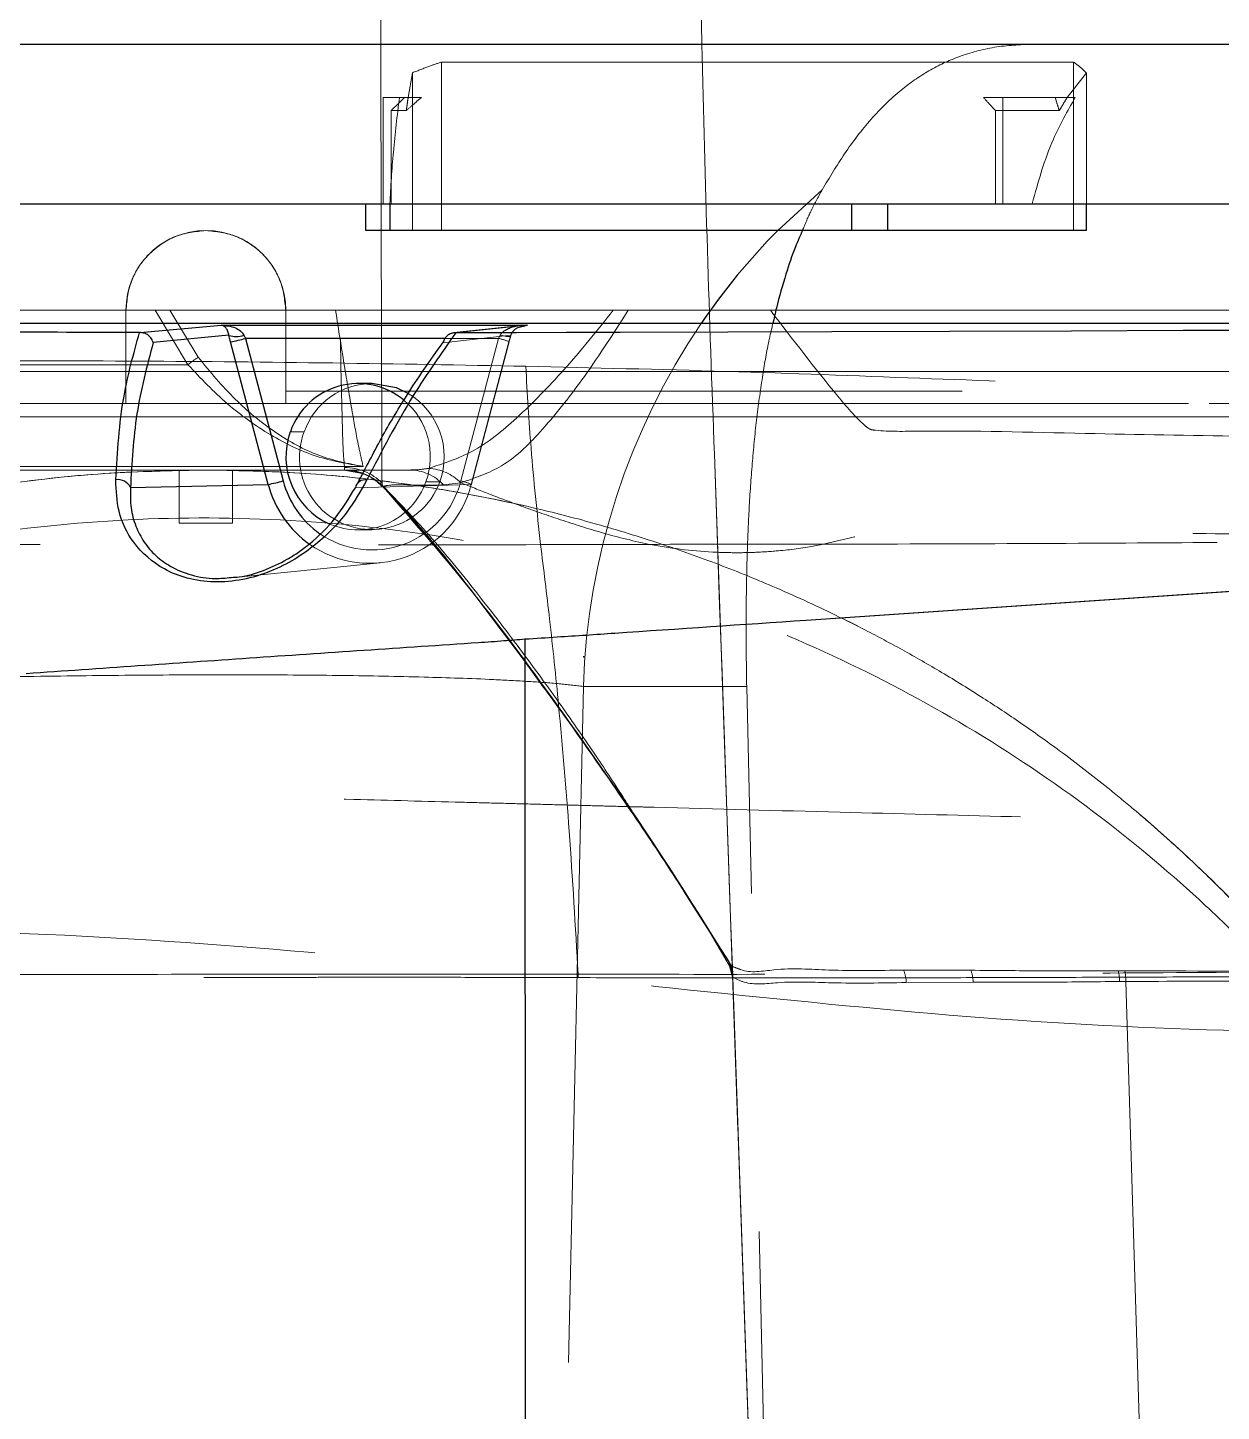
# Model space of a CAD drawing. Header units: millimetres. Extents: x 126 to 938, y 244 to 707.
# Drawn here: x 712.139 to 714.38, y 562.119 to 564.718 of the extents above; entities that cross this region are included whole.
import ezdxf

# ---------------------------------------------------------------- set-up
doc = ezdxf.new("R2010")
doc.units = ezdxf.units.MM
doc.linetypes.add('HIDDEN', pattern=[1.905, 1.27, -0.635])

msp = doc.modelspace()

# ---------------------------------------------------------------- linework, layer by layer
at = {"color": 7, "linetype": 'HIDDEN', "lineweight": 18}
for p, q in [((715.5466, 564.6873), (708.8405, 564.6873)), ((710.9962, 564.6873), (714.0261, 564.6873)), ((713.4048, 564.6873), (714.0261, 564.6873)), ((715.8121, 564.6873), (714.0261, 564.6873)), ((712.9163, 564.3373), (712.9163, 564.6537)), ((714.1029, 564.6537), (714.1029, 564.3373)), ((712.8535, 564.5873), (712.8619, 564.6336)), ((712.8619, 564.6336), (712.8619, 564.3373)), ((714.1267, 564.6336), (714.0909, 564.5873)), ((714.1267, 564.3873), (714.1267, 564.6336)), ((712.8068, 564.5873), (712.8467, 564.5873)), ((712.8068, 564.5873), (712.8371, 564.5873)), ((712.8068, 564.5873), (712.8068, 564.3873)), ((712.8371, 564.5873), (712.8535, 564.5873)), ((712.8784, 564.5873), (712.8467, 564.5873)), ((712.8535, 564.5873), (712.8784, 564.5873)), ((713.9334, 564.5873), (713.9697, 564.5873)), ((713.9334, 564.5873), (714.0683, 564.5873)), ((714.1059, 564.5873), (713.9697, 564.5873)), ((713.9697, 564.5873), (713.9697, 564.3873)), ((714.0683, 564.5873), (714.0909, 564.5873)), ((714.0909, 564.5873), (714.1059, 564.5873)), ((712.8219, 564.5623), (712.85, 564.5623)), ((712.8219, 564.5623), (712.8219, 564.3873)), ((713.956, 564.3873), (713.956, 564.5623)), ((714.076, 564.5623), (713.956, 564.5623)), ((713.5476, 564.3373), (713.6308, 564.4136)), ((712.8191, 564.3873), (710.9224, 564.3873)), ((712.7743, 564.3873), (712.8194, 564.3873)), ((712.7743, 564.3873), (712.8219, 564.3873)), ((712.8068, 564.3873), (712.8219, 564.3873)), ((712.8068, 564.3873), (712.8191, 564.3873)), ((713.6863, 564.3873), (712.8194, 564.3873)), ((713.6863, 564.3873), (713.7534, 564.3873)), ((713.956, 564.3873), (713.7534, 564.3873)), ((713.956, 564.3873), (713.9697, 564.3873)), ((714.025, 564.3873), (713.9697, 564.3873)), ((715.2055, 564.3873), (714.025, 564.3873)), ((712.7743, 564.3373), (712.8619, 564.3373)), ((712.8619, 564.3373), (712.9163, 564.3373)), ((712.9163, 564.3373), (714.1029, 564.3373)), ((714.1029, 564.3373), (714.1267, 564.3373)), ((708.7237, 564.1873), (716.2237, 564.1873)), ((715.7546, 564.1873), (709.1928, 564.1873)), ((716.2237, 564.1873), (710.1755, 564.1873)), ((712.3783, 564.1873), (711.701, 564.1873)), ((712.3237, 564.1873), (712.3237, 564.0355)), ((712.3237, 564.1873), (712.3237, 564.0123)), ((712.4401, 564.0851), (712.3783, 564.1873)), ((712.4058, 564.1873), (712.3783, 564.1873)), ((712.4058, 564.1873), (712.4594, 564.0991)), ((712.4058, 564.1873), (712.7172, 564.1873)), ((712.6237, 564.0355), (712.6237, 564.1873)), ((712.6237, 564.0123), (712.6237, 564.1873)), ((712.7172, 564.1873), (713.2385, 564.1873)), ((713.2664, 564.1873), (713.2385, 564.1873)), ((713.2664, 564.1873), (713.5337, 564.1873)), ((713.5337, 564.1873), (715.4577, 564.1873)), ((714.7535, 564.1623), (709.2998, 564.1623)), ((715.1173, 564.1623), (709.5487, 564.1623)), ((709.5487, 564.1623), (715.3987, 564.1623)), ((709.5623, 564.1623), (715.3851, 564.1623)), ((715.3851, 564.1623), (709.5623, 564.1623)), ((712.9188, 564.1264), (713.0461, 564.1403)), ((713.0232, 564.1346), (712.9227, 564.1346)), ((712.9525, 563.8668), (713.0232, 564.1346)), ((713.0427, 564.1282), (712.972, 563.8604)), ((713.043, 564.1283), (712.9723, 563.8605)), ((713.0429, 564.1284), (713.046, 564.1391)), ((713.0429, 564.1284), (713.043, 564.1283)), ((709.5487, 564.0723), (715.3987, 564.0723)), ((715.3987, 564.0723), (709.5487, 564.0723)), ((709.5623, 564.0723), (715.3851, 564.0723)), ((715.3851, 564.0723), (709.5623, 564.0723)), ((711.7072, 564.0851), (712.4401, 564.0851)), ((708.6423, 564.0123), (715.1641, 564.0123)), ((708.7237, 564.0123), (716.2237, 564.0123)), ((708.7404, 564.0123), (712.3237, 564.0123)), ((708.7408, 564.0355), (712.3237, 564.0355)), ((716.2237, 564.0123), (710.1755, 564.0123)), ((712.3237, 564.0123), (712.3237, 564.0355)), ((712.6237, 564.0123), (712.3237, 564.0123)), ((712.6237, 564.0355), (716.4754, 564.0355)), ((712.6237, 564.0355), (712.6237, 564.0123)), ((712.6237, 564.0123), (716.4687, 564.0123)), ((714.9419, 563.9873), (708.8279, 563.9873)), ((708.832, 563.9873), (714.9252, 563.9873)), ((712.6584, 563.9593), (712.6323, 563.9593)), ((713.4284, 563.9171), (713.5237, 561.1873)), ((712.8563, 563.8873), (709.1579, 563.8873)), ((709.1762, 563.8873), (712.7336, 563.8873)), ((712.7336, 563.8873), (709.1762, 563.8873)), ((709.1762, 563.8873), (712.7336, 563.8873)), ((712.4237, 563.8873), (712.4237, 563.7873)), ((712.4237, 563.8873), (712.5237, 563.8873)), ((712.4237, 563.8873), (712.4237, 563.7873)), ((712.5237, 563.8873), (712.4237, 563.8873)), ((712.5237, 563.8873), (712.5237, 563.7873)), ((712.5237, 563.8873), (712.5237, 563.7873)), ((712.7324, 563.8873), (712.7356, 563.8869)), ((712.7336, 563.8873), (712.7708, 563.8801)), ((712.7708, 563.8801), (712.7336, 563.8873)), ((712.7336, 563.8873), (712.7336, 563.8873)), ((712.7341, 563.8918), (712.7337, 563.8873)), ((712.7356, 563.8869), (712.7523, 563.8853)), ((712.7523, 563.8853), (712.7654, 563.8812)), ((712.7544, 563.8541), (712.759, 563.8629)), ((712.7544, 563.8541), (712.972, 563.8604)), ((712.8048, 563.8599), (712.8045, 563.863)), ((712.8047, 563.8564), (712.8049, 563.8574)), ((712.9129, 563.8652), (712.8868, 563.8652)), ((712.9523, 563.8633), (712.9199, 563.8593)), ((712.4237, 563.7873), (712.5237, 563.7873)), ((712.5237, 563.7873), (712.4237, 563.7873)), ((712.7596, 563.7748), (712.7856, 563.7748)), ((712.5212, 563.6846), (712.8009, 563.7128)), ((713.1832, 563.5373), (713.182, 563.5373)), ((713.1832, 563.5373), (713.182, 563.5373)), ((713.1832, 563.5373), (713.1832, 563.5358)), ((713.1832, 563.5373), (713.1832, 563.5358)), ((713.1825, 563.4809), (713.0772, 558.6873)), ((713.4891, 563.4809), (713.1825, 563.4809)), ((713.5414, 561.1873), (713.4891, 563.4809)), ((713.4196, 563.0195), (713.4637, 562.9442)), ((713.4569, 562.9618), (713.4559, 562.9636)), ((713.4559, 562.9636), (713.4564, 562.9585)), ((713.4565, 562.9569), (713.4597, 562.9557)), ((713.457, 562.9551), (713.4627, 562.9345)), ((713.4621, 562.9525), (713.5237, 561.1873)), ((713.4621, 562.9525), (713.5237, 561.1873)), ((713.5237, 561.1873), (713.4621, 562.9525)), ((713.7833, 562.948), (713.9099, 562.9476)), ((713.4625, 562.9405), (713.5237, 561.1873)), ((713.9142, 562.9251), (713.7886, 562.9246))]:
    msp.add_line(p, q, dxfattribs=at)
at = {"color": 7, "linetype": 'Continuous', "lineweight": 25}
for p, q in [((708.8463, 564.6873), (716.0727, 564.6873)), ((708.8992, 564.3873), (716.0486, 564.3873)), ((712.7743, 564.3373), (712.7743, 564.3873)), ((712.8194, 564.3873), (712.8194, 564.3373)), ((713.6863, 564.3373), (713.6863, 564.3873)), ((713.7534, 564.3873), (713.7534, 564.3373)), ((714.1267, 564.3373), (714.1267, 564.3873)), ((712.8194, 564.3373), (712.7743, 564.3373)), ((713.6863, 564.3373), (712.8194, 564.3373)), ((713.7534, 564.3373), (713.6863, 564.3373)), ((714.1267, 564.3373), (713.7534, 564.3373)), ((718.3884, 564.1623), (710.3039, 564.1623)), ((712.349, 564.1454), (712.3503, 564.1454)), ((712.3503, 564.1454), (712.5023, 564.1596)), ((712.5171, 564.1403), (712.3748, 564.127)), ((712.5023, 564.1596), (713.0775, 564.1596)), ((713.0755, 564.1596), (712.9393, 564.1447)), ((713.0775, 564.1596), (712.942, 564.1449)), ((712.942, 564.1449), (712.9428, 564.1449)), ((712.5907, 563.8604), (712.52, 564.1282)), ((712.5481, 564.1346), (712.6187, 563.8668)), ((712.9227, 564.1346), (712.5481, 564.1346)), ((712.7856, 564.0498), (712.7596, 564.0498)), ((712.3322, 563.8542), (712.5907, 563.8604)), ((716.0168, 563.7698), (713.6004, 563.6047))]:
    msp.add_line(p, q, dxfattribs=at)
at = {"color": 7, "linetype": 'HIDDEN', "lineweight": 18, "flags": 128}
for points in [[(712.9163, 564.6537), (713.3227, 564.6537), (713.7197, 564.6537), (714.1029, 564.6537)], [(712.8219, 564.5623), (712.8358, 564.5763), (712.8467, 564.5873)], [(713.0265, 564.1407), (713.0308, 564.1397), (713.0348, 564.1389), (713.0383, 564.1384), (713.0414, 564.1382), (713.0437, 564.1383), (713.0453, 564.1387), (713.0461, 564.1394), (713.0461, 564.1403)], [(713.4284, 563.9171), (713.4336, 563.7687), (713.4383, 563.6328), (713.4427, 563.5073), (713.4484, 563.3429), (713.4531, 563.2084), (713.4576, 563.0804), (713.4605, 562.998), (713.4621, 562.9525)], [(712.7691, 563.8938), (712.3324, 563.8938), (711.895, 563.8938), (711.4647, 563.8938), (711.049, 563.8938)], [(712.8042, 563.8582), (712.8049, 563.8574), (712.8049, 563.8574), (712.8049, 563.8574), (712.8049, 563.8574), (712.8049, 563.8574)], [(712.9786, 563.6522), (713.0696, 563.532), (713.1079, 563.4791)], [(713.3857, 563.073), (713.4186, 563.0212), (713.4196, 563.0195)], [(713.4626, 562.936), (713.4626, 562.9385), (713.4625, 562.9405)], [(713.4627, 562.9345), (713.4627, 562.9353), (713.4626, 562.936)], [(713.5237, 561.1873), (713.4895, 562.1657), (713.4627, 562.9345)], [(714.2011, 562.9266), (714.2303, 561.9526), (714.2533, 561.1873)]]:
    msp.add_lwpolyline(points, dxfattribs=at)
at = {"color": 7, "linetype": 'Continuous', "lineweight": 25, "flags": 128}
for points in [[(717.4207, 564.159), (717.1198, 564.1581), (716.797, 564.157), (716.4524, 564.1559), (716.0859, 564.1547), (715.6977, 564.1535), (715.2877, 564.1522), (714.936, 564.1511), (714.7858, 564.1506), (714.6311, 564.1501), (714.4719, 564.1496), (714.3082, 564.1491), (714.0987, 564.1484), (713.8695, 564.1477), (713.6487, 564.147), (713.4537, 564.1464), (713.2514, 564.1457), (713.1506, 564.1454), (713.0567, 564.1451), (712.999, 564.145), (712.9428, 564.1449)], [(712.8534, 564.0313), (712.8319, 564.0415), (712.7856, 564.0498)], [(716.0168, 563.7698), (714.6636, 563.6774), (713.6004, 563.6047)], [(713.0728, 563.5693), (713.0733, 562.2354), (713.0737, 561.1873)]]:
    msp.add_lwpolyline(points, dxfattribs=at)
at = {"color": 7, "linetype": 'HIDDEN', "lineweight": 18}
for centre, radius, start, end in [((712.4737, 561.1873), 5.95, 93.19163, 145.36907), ((712.4737, 561.1873), 5.9354, 1.99996, 88.00004), ((712.4737, 561.1872), 5.95, 2.00006, 86.80824), ((712.4737, 561.1872), 5.95, 2.00004, 86.80827), ((712.4737, 561.1873), 5.5, 90, 270), ((712.4737, 561.1873), 5.5, 90, 270), ((712.4737, 561.1873), 5.5, 270, 90), ((712.4737, 561.1873), 5.5, 270, 90), ((712.4737, 564.1873), 0.15, 90.0015, 179.9996), ((712.4737, 564.1873), 0.15, 0.0004, 89.9996), ((714.4682, 563.4406), 1.2863, 145.8727, 178.2057), ((712.9938, 564.0074), 0.1306, 67.91, 77.0041), ((713.0427, 564.1285), 0.000366, 259.6361, 313.6641), ((712.6287, 563.8452), 0.3052, 123.6917, 128.1737), ((712.7861, 563.9144), 0.1353, 90.1796, 160.6468), ((712.7565, 563.9123), 0.1386, 340.1443, 49.9553), ((712.7828, 563.9123), 0.1383, 340.0969, 59.3116), ((712.7852, 563.9111), 0.1357, 159.1761, 340.2567), ((712.7342, 563.7918), 0.1001, 45.3952, 90.0393), ((712.8556, 563.7994), 0.0879, 42.9722, 89.5321), ((712.8867, 563.798), 0.0926, 44.896, 86.7976), ((712.7815, 563.9087), 0.1966, 234.8988, 345.7672), ((712.7857, 563.9092), 0.1721, 235.2811, 345.7659), ((712.7596, 563.9097), 0.1348, 246.7049, 340.7405), ((712.9291, 563.76), 0.1094, 66.7091, 77.6341), ((712.9721, 563.8607), 0.000348, 257.2273, 314.0969), ((713.4128, 562.9343), 0.0498, 2.0006, 29.0884), ((713.4129, 562.9328), 0.0499, 1.9874, 28.9175), ((713.7263, 562.9228), 0.0624, 1.6801, 23.7956), ((713.8444, 562.9236), 0.0698, 1.2428, 20.1157), ((714.089, 562.9243), 0.1002, 1.2675, 12.7929), ((714.0995, 562.9256), 0.1016, 0.596, 11.8863)]:
    msp.add_arc(centre, radius, start, end, dxfattribs=at)
at = {"color": 7, "linetype": 'Continuous', "lineweight": 25}
for centre, radius, start, end in [((714.4241, 563.468), 1.2345, 135.2388, 145.7787), ((712.5305, 564.1801), 0.042, 251.4552, 290.233), ((712.4802, 564.3646), 0.2398, 279.5565, 286.4381), ((712.7595, 563.9149), 0.1347, 50.2388, 160.7513), ((712.7622, 563.9122), 0.1382, 160.0656, 246.0989), ((712.3088, 563.8433), 0.0259, 25.1299, 99.2173), ((712.5513, 564.0954), 0.2383, 279.5241, 286.4473), ((712.7842, 563.911), 0.2, 194.6497, 234.6243), ((712.7881, 563.9111), 0.175, 194.6419, 235.0099), ((712.7728, 563.85), 0.0189, 80.1361, 167.4041)]:
    msp.add_arc(centre, radius, start, end, dxfattribs=at)
at = {"color": 7, "linetype": 'HIDDEN', "lineweight": 18}
for points, knots in [([(706.5085, 561.4814), (706.5222, 561.6625), (706.5498, 562.0248), (706.6537, 562.5608), (706.8027, 563.0857), (707.0002, 563.595), (707.2417, 564.0816), (707.5251, 564.5419), (707.8471, 564.9727), (708.2069, 565.3734), (708.6047, 565.743), (709.0381, 566.0776), (709.5069, 566.375), (710.0122, 566.6328), (710.5536, 566.8455), (711.1214, 567.0039), (711.7015, 567.1084), (712.0913, 567.131), (712.2862, 567.1424)], [0, 0, 0, 0, 0.061266, 0.122548, 0.183855, 0.245202, 0.306595, 0.366948, 0.427369, 0.487864, 0.548446, 0.610364, 0.67239, 0.735529, 0.801529, 0.86833, 0.934165, 1, 1, 1, 1]), ([(712.6612, 567.1424), (712.8404, 567.1324), (713.1987, 567.1123), (713.7325, 567.0228), (714.2581, 566.8877), (714.7649, 566.7048), (715.2391, 566.4835), (715.6788, 566.2295), (716.0881, 565.9453), (716.4717, 565.6287), (716.8495, 565.2597), (717.2124, 564.8343), (717.5493, 564.3501), (717.8365, 563.8355), (718.0704, 563.2956), (718.2541, 562.7362), (718.3289, 562.3517), (718.3663, 562.1595)], [0, 0, 0, 0, 0.065567, 0.131073, 0.19746, 0.26369, 0.327713, 0.388479, 0.449099, 0.509626, 0.570066, 0.641911, 0.713662, 0.78533, 0.856935, 0.928487, 1, 1, 1, 1]), ([(717.7591, 561.8391), (717.7498, 561.9057), (717.7308, 562.0417), (717.692, 562.2484), (717.6439, 562.4619), (717.5897, 562.6633), (717.5297, 562.8574), (717.4631, 563.0492), (717.38, 563.2606), (717.2687, 563.5106), (717.1258, 563.7891), (716.9464, 564.0891), (716.7456, 564.379), (716.5318, 564.6465), (716.3342, 564.8636), (716.1537, 565.0423), (716.0274, 565.157), (715.9354, 565.2359), (715.8851, 565.278), (715.8332, 565.3203), (715.7797, 565.3627), (715.7245, 565.4052), (715.6553, 565.4572), (715.5546, 565.5299), (715.4465, 565.6034), (715.3418, 565.6707), (715.2563, 565.7235), (715.1611, 565.7797), (715.0559, 565.8388), (714.8899, 565.9269), (714.6707, 566.0319), (714.4068, 566.1408), (714.1418, 566.235), (713.8724, 566.3153), (713.5952, 566.3832), (713.4129, 566.4159), (713.3242, 566.4318)], [0, 0, 0, 0, 0.029426, 0.060112, 0.092057, 0.125263, 0.151382, 0.18101, 0.214148, 0.250797, 0.300791, 0.35111, 0.403767, 0.455071, 0.50096, 0.532204, 0.566267, 0.575655, 0.585236, 0.59501, 0.604977, 0.615136, 0.625489, 0.642908, 0.669503, 0.68271, 0.697383, 0.713523, 0.731127, 0.750197, 0.795839, 0.837478, 0.875118, 0.918933, 0.960558, 1, 1, 1, 1]), ([(713.3706, 566.4226), (713.4996, 566.3988), (713.7853, 566.3462), (714.2144, 566.2169), (714.6537, 566.0467), (715.0702, 565.8411), (715.4615, 565.6044), (715.8254, 565.3388), (716.1602, 565.0476), (716.4972, 564.6993), (716.8233, 564.2885), (717.1228, 563.8129), (717.3664, 563.319), (717.553, 562.814), (717.6823, 562.3429), (717.7281, 562.0381), (717.7478, 561.9067)], [0, 0, 0, 0, 0.058393, 0.129283, 0.19916, 0.267999, 0.335799, 0.402573, 0.468349, 0.533163, 0.618111, 0.701402, 0.783004, 0.862851, 0.940852, 1, 1, 1, 1]), ([(712.7175, 566.0373), (712.7175, 565.9538), (712.7174, 565.78), (712.7191, 565.5137), (712.7203, 565.2396), (712.7212, 564.9682), (712.7219, 564.7212), (712.7228, 564.5032), (712.724, 564.3185), (712.7257, 564.1689), (712.7276, 564.0557), (712.7298, 563.9792), (712.731, 563.927), (712.7333, 563.9007), (712.7341, 563.8918)], [0, 0, 0, 0, 0.11667, 0.242961, 0.372472, 0.499913, 0.622334, 0.717817, 0.804795, 0.880567, 0.927051, 0.963062, 0.987641, 1, 1, 1, 1]), ([(712.8045, 563.863), (712.8043, 563.8716), (712.8039, 563.8979), (712.8042, 563.9506), (712.8038, 564.0291), (712.8034, 564.1457), (712.803, 564.3002), (712.8025, 564.4906), (712.8022, 564.7147), (712.8019, 564.9675), (712.8016, 565.2434), (712.8014, 565.5193), (712.8011, 565.7841), (712.8014, 565.9555), (712.8016, 566.0373)], [0, 0, 0, 0, 0.011844, 0.036325, 0.072736, 0.120075, 0.19729, 0.285829, 0.382773, 0.506523, 0.634656, 0.763466, 0.887252, 1, 1, 1, 1]), ([(713.4048, 564.6873), (713.4036, 564.752), (713.4013, 564.8754), (713.4005, 565.0518), (713.4027, 565.2355), (713.4103, 565.4208), (713.4283, 565.5874), (713.4545, 565.7114), (713.4841, 565.8015), (713.5206, 565.8721), (713.5617, 565.9258), (713.6069, 565.9681), (713.6637, 566.0058), (713.7073, 566.0264), (713.7304, 566.0373)], [0, 0, 0, 0, 0.131909, 0.251604, 0.359638, 0.506488, 0.629522, 0.700614, 0.764486, 0.822259, 0.861666, 0.901783, 0.947978, 1, 1, 1, 1]), ([(713.4048, 564.6873), (713.4081, 564.5585), (713.4146, 564.3017), (713.4238, 564.045), (713.4284, 563.9171)], [0, 0, 0, 0, 0.5015114, 1, 1, 1, 1]), ([(714.0261, 564.6873), (714.002, 564.6862), (713.9549, 564.684), (713.889, 564.6661), (713.8299, 564.6384), (713.7739, 564.5992), (713.7206, 564.5466), (713.6719, 564.4828), (713.6444, 564.4365), (713.6308, 564.4136)], [0, 0, 0, 0, 0.142012, 0.278497, 0.400885, 0.526726, 0.681291, 0.842301, 1, 1, 1, 1]), ([(712.8619, 564.6336), (712.872, 564.6377), (712.89, 564.6449), (712.9083, 564.651), (712.9163, 564.6537)], [0, 0, 0, 0, 0.561343, 1, 1, 1, 1]), ([(714.1029, 564.6537), (714.1074, 564.6502), (714.1156, 564.6439), (714.1232, 564.6368), (714.1267, 564.6336)], [0, 0, 0, 0, 0.549409, 1, 1, 1, 1]), ([(712.8371, 564.5873), (712.833, 564.5531), (712.8249, 564.4866), (712.821, 564.4197), (712.8191, 564.3873)], [0, 0, 0, 0, 0.5140256, 1, 1, 1, 1]), ([(712.85, 564.5623), (712.8554, 564.567), (712.8648, 564.5754), (712.8743, 564.5837), (712.8784, 564.5873)], [0, 0, 0, 0, 0.568152, 1, 1, 1, 1]), ([(712.85, 564.5623), (712.8507, 564.567), (712.8518, 564.5754), (712.853, 564.5837), (712.8535, 564.5873)], [0, 0, 0, 0, 0.571897, 1, 1, 1, 1]), ([(713.9334, 564.5873), (713.9376, 564.5826), (713.9452, 564.5743), (713.9527, 564.5659), (713.956, 564.5623)], [0, 0, 0, 0, 0.560225, 1, 1, 1, 1]), ([(714.025, 564.3873), (714.0364, 564.4286), (714.0556, 564.4986), (714.0913, 564.5616), (714.1059, 564.5873)], [0, 0, 0, 0, 0.592008, 1, 1, 1, 1]), ([(714.0683, 564.5873), (714.0696, 564.5827), (714.0719, 564.5742), (714.0748, 564.566), (714.076, 564.5623)], [0, 0, 0, 0, 0.5474758, 1, 1, 1, 1]), ([(714.0909, 564.5873), (714.0881, 564.5827), (714.0829, 564.5745), (714.0782, 564.566), (714.076, 564.5623)], [0, 0, 0, 0, 0.552559, 1, 1, 1, 1]), ([(713.6308, 564.4136), (713.6231, 564.3998), (713.6093, 564.375), (713.5986, 564.3488), (713.5938, 564.3373)], [0, 0, 0, 0, 0.558733, 1, 1, 1, 1]), ([(712.4737, 564.3373), (712.4541, 564.335), (712.4148, 564.3305), (712.3731, 564.3014), (712.3502, 564.2736), (712.3409, 564.2575), (712.3368, 564.2486), (712.3278, 564.2278), (712.3257, 564.207), (712.3237, 564.1873)], [0, 0, 0, 0, 0.249567, 0.499226, 0.624481, 0.710404, 0.736062, 0.750164, 1, 1, 1, 1]), ([(712.6237, 564.1873), (712.6217, 564.2069), (712.6195, 564.2278), (712.6042, 564.2637), (712.5816, 564.2965), (712.5326, 564.3305), (712.4933, 564.335), (712.4737, 564.3373)], [0, 0, 0, 0, 0.2501079, 0.2644142, 0.500227, 0.7500418, 1, 1, 1, 1]), ([(712.7172, 564.1873), (712.7229, 564.1509), (712.7331, 564.0853), (712.748, 563.999), (712.7589, 563.9374), (712.7664, 563.9053), (712.7691, 563.8938)], [0, 0, 0, 0, 0.370042, 0.668552, 0.881517, 1, 1, 1, 1]), ([(712.8919, 563.8904), (712.9196, 563.8995), (712.9809, 563.9195), (713.0637, 563.9886), (713.1512, 564.0784), (713.2081, 564.1493), (713.2385, 564.1873)], [0, 0, 0, 0, 0.187363, 0.413148, 0.685594, 1, 1, 1, 1]), ([(713.2664, 564.1873), (713.2397, 564.1453), (713.1903, 564.0676), (713.1128, 563.969), (713.0382, 563.8925), (712.9788, 563.8723), (712.9523, 563.8633)], [0, 0, 0, 0, 0.322605, 0.597502, 0.819771, 1, 1, 1, 1]), ([(713.5337, 564.1873), (713.5754, 564.1329), (713.6324, 564.0586), (713.6944, 563.9847), (713.7198, 563.9632), (713.7547, 563.9592), (713.8882, 563.9624), (714.119, 563.9552), (714.4127, 563.9513), (714.6855, 563.9442), (714.9343, 563.94), (715.1575, 563.9356), (715.3525, 563.9296), (715.473, 563.9268), (715.5279, 563.9256)], [0, 0, 0, 0, 0.097667, 0.133411, 0.138947, 0.143899, 0.182419, 0.331463, 0.472162, 0.602731, 0.721169, 0.827809, 0.921578, 1, 1, 1, 1]), ([(713.0232, 564.1346), (713.0238, 564.1358), (713.0249, 564.1378), (713.026, 564.1398), (713.0265, 564.1407)], [0, 0, 0, 0, 0.5625891, 1, 1, 1, 1]), ([(713.0265, 564.1407), (713.0273, 564.142), (713.0292, 564.1448), (713.0353, 564.1498), (713.051, 564.1576), (713.0665, 564.1588), (713.0775, 564.1596)], [0, 0, 0, 0, 0.082518, 0.178635, 0.419496, 1, 1, 1, 1]), ([(713.0461, 564.1403), (713.0454, 564.138), (713.0443, 564.134), (713.0432, 564.13), (713.0427, 564.1282)], [0, 0, 0, 0, 0.55781, 1, 1, 1, 1]), ([(713.0775, 564.1596), (713.0736, 564.1584), (713.0671, 564.1563), (713.0569, 564.1546), (713.0513, 564.1491), (713.0477, 564.1442), (713.0466, 564.1415), (713.0461, 564.1403)], [0, 0, 0, 0, 0.316678, 0.530814, 0.781482, 0.894187, 1, 1, 1, 1]), ([(713.5382, 564.1623), (713.5355, 564.1509), (713.5278, 564.1177), (713.5175, 564.0573), (713.507, 563.981), (713.499, 563.8986), (713.4935, 563.8173), (713.4901, 563.7376), (713.4882, 563.656), (713.4877, 563.5705), (713.4886, 563.5107), (713.4891, 563.4809)], [0, 0, 0, 0, 0.051223, 0.149243, 0.268376, 0.388494, 0.511812, 0.62536, 0.737908, 0.86929, 1, 1, 1, 1]), ([(713.0743, 564.0821), (712.9535, 564.0844), (712.7118, 564.0889), (712.3489, 564.0922), (711.9873, 564.093), (711.6315, 564.0889), (711.2858, 564.0852), (710.9538, 564.0781), (710.6393, 564.0682), (710.3463, 564.059), (710.0784, 564.0489), (709.8387, 564.0371), (709.6304, 564.0275), (709.4562, 564.0204), (709.3183, 564.0115), (709.2184, 564.0077), (709.1583, 564.005), (709.1314, 564.0048), (709.1246, 564.0047)], [0, 0, 0, 0, 0.091731, 0.183502, 0.275582, 0.366227, 0.453646, 0.538064, 0.618366, 0.69253, 0.760594, 0.821926, 0.87472, 0.918925, 0.954327, 0.979556, 0.994822, 1, 1, 1, 1]), ([(712.4594, 564.0991), (712.4818, 564.0719), (712.525, 564.0194), (712.6016, 563.9571), (712.6826, 563.9111), (712.7408, 563.8995), (712.7691, 563.8938)], [0, 0, 0, 0, 0.276351, 0.534712, 0.774559, 1, 1, 1, 1]), ([(712.7691, 563.8938), (712.7393, 563.899), (712.6784, 563.9096), (712.5925, 563.9522), (712.5109, 564.0101), (712.464, 564.0597), (712.4401, 564.0851)], [0, 0, 0, 0, 0.231935, 0.474933, 0.731389, 1, 1, 1, 1]), ([(713.1021, 563.7471), (713.0956, 563.8074), (713.0836, 563.9188), (713.0772, 564.0307), (713.0743, 564.0821)], [0, 0, 0, 0, 0.540806, 1, 1, 1, 1]), ([(715.855, 563.9188), (715.8468, 563.9207), (715.8155, 563.9282), (715.7452, 563.936), (715.6312, 563.9485), (715.4745, 563.9602), (715.278, 563.9786), (715.0438, 563.9969), (714.7761, 564.0146), (714.4783, 564.0317), (714.1546, 564.0471), (713.8092, 564.0598), (713.4468, 564.0736), (713.2001, 564.0792), (713.0743, 564.0821)], [0, 0, 0, 0, 0.009062, 0.034566, 0.075944, 0.132688, 0.203668, 0.288443, 0.385527, 0.49251, 0.609516, 0.734372, 0.864551, 1, 1, 1, 1]), ([(712.4737, 563.8873), (712.4166, 563.8862), (712.3029, 563.8841), (712.1345, 563.8675), (711.9695, 563.8415), (711.8029, 563.8045), (711.6443, 563.7585), (711.4878, 563.7025), (711.3391, 563.6392), (711.1958, 563.5674), (711.065, 563.4921), (710.9473, 563.4158), (710.8385, 563.3371), (710.7384, 563.257), (710.6167, 563.1501), (710.4786, 563.0111), (710.3295, 562.8348), (710.2441, 562.7087), (710.2018, 562.6461)], [0, 0, 0, 0, 0.063463, 0.12628, 0.187958, 0.249013, 0.315761, 0.371316, 0.433719, 0.495219, 0.549378, 0.601315, 0.651032, 0.698529, 0.743806, 0.830896, 0.91608, 1, 1, 1, 1]), ([(710.3839, 562.8969), (710.4156, 562.9344), (710.4811, 563.0119), (710.5857, 563.1192), (710.6977, 563.2228), (710.7953, 563.3033), (710.88, 563.3673), (710.9484, 563.4157), (711.0202, 563.4632), (711.0939, 563.5086), (711.1663, 563.5501), (711.2413, 563.5901), (711.3223, 563.6301), (711.4106, 563.6698), (711.5012, 563.7066), (711.5959, 563.7413), (711.692, 563.7723), (711.7871, 563.799), (711.9118, 563.8295), (712.0714, 563.8594), (712.2714, 563.8829), (712.406, 563.8858), (712.4737, 563.8873)], [0, 0, 0, 0, 0.061702, 0.127332, 0.187966, 0.253104, 0.286149, 0.32121, 0.358288, 0.394198, 0.42992, 0.463032, 0.500774, 0.543369, 0.584603, 0.623452, 0.670009, 0.711345, 0.747463, 0.831148, 0.914961, 1, 1, 1, 1]), ([(714.6352, 562.8053), (714.5996, 562.8511), (714.529, 562.9418), (714.4413, 563.0373), (714.3804, 563.0991), (714.3487, 563.1302), (714.3172, 563.1601), (714.2853, 563.1894), (714.2516, 563.2194), (714.212, 563.2535), (714.1538, 563.3014), (714.0835, 563.3557), (714.0052, 563.4115), (713.9313, 563.4606), (713.8571, 563.5065), (713.7834, 563.5488), (713.6885, 563.5996), (713.5724, 563.6552), (713.4265, 563.7152), (713.2793, 563.7659), (713.1247, 563.8092), (712.968, 563.8433), (712.805, 563.8685), (712.6397, 563.8843), (712.5288, 563.8863), (712.4737, 563.8873)], [0, 0, 0, 0, 0.069485, 0.137588, 0.155052, 0.173307, 0.190718, 0.207125, 0.225123, 0.244712, 0.269745, 0.315282, 0.350973, 0.384877, 0.421462, 0.455389, 0.486656, 0.550318, 0.609425, 0.675393, 0.736595, 0.80148, 0.867235, 0.934042, 1, 1, 1, 1]), ([(712.4737, 563.8873), (712.5262, 563.8864), (712.6313, 563.8846), (712.7867, 563.8704), (712.9418, 563.8479), (713.0814, 563.8192), (713.2103, 563.7858), (713.3243, 563.7507), (713.4368, 563.7106), (713.5493, 563.6648), (713.6691, 563.6095), (713.7959, 563.5429), (713.9244, 563.466), (714.0489, 563.3819), (714.1845, 563.2787), (714.3265, 563.1546), (714.4716, 563.0083), (714.5575, 562.9032), (714.6003, 562.8509)], [0, 0, 0, 0, 0.064289, 0.128815, 0.190991, 0.256224, 0.30338, 0.35412, 0.402312, 0.449686, 0.502945, 0.563915, 0.625101, 0.686319, 0.747872, 0.833832, 0.917178, 1, 1, 1, 1]), ([(712.7337, 563.8873), (712.7333, 563.8873), (712.7329, 563.8873), (712.7278, 563.8873), (712.7686, 563.8873), (712.7888, 563.8873), (712.8303, 563.8873), (712.8563, 563.8873)], [0, 0, 0, 0, 0.009646, 0.00986, 0.121398, 0.450817, 1, 1, 1, 1]), ([(712.7336, 563.8873), (712.7407, 563.8869), (712.7534, 563.8863), (712.7655, 563.882), (712.7708, 563.8801)], [0, 0, 0, 0, 0.555111, 1, 1, 1, 1]), ([(712.7654, 563.8812), (712.7676, 563.8806), (712.7762, 563.8781), (712.7899, 563.8699), (712.7998, 563.8608), (712.8047, 563.8563)], [0, 0, 0, 0, 0.141001, 0.574919, 1, 1, 1, 1]), ([(712.8563, 563.8873), (712.8623, 563.8874), (712.8743, 563.8876), (712.886, 563.8895), (712.8919, 563.8904)], [0, 0, 0, 0, 0.504126, 1, 1, 1, 1]), ([(712.8049, 563.8574), (712.7999, 563.862), (712.7897, 563.8714), (712.7772, 563.8772), (712.7708, 563.8801)], [0, 0, 0, 0, 0.495034, 1, 1, 1, 1]), ([(712.7708, 563.8801), (712.777, 563.8773), (712.7892, 563.8716), (712.7992, 563.8626), (712.8041, 563.8582)], [0, 0, 0, 0, 0.504616, 1, 1, 1, 1]), ([(712.8006, 563.8635), (712.8296, 563.8333), (712.8914, 563.7693), (712.9774, 563.6636), (713.0619, 563.5542), (713.1381, 563.4494), (713.2034, 563.355), (713.2504, 563.2835), (713.2757, 563.2438), (713.2837, 563.2313)], [0, 0, 0, 0, 0.1574678, 0.3349481, 0.5126202, 0.6777092, 0.8228025, 0.9444206, 1, 1, 1, 1]), ([(712.8042, 563.8582), (712.8045, 563.8583), (712.8052, 563.8587), (712.8049, 563.8594), (712.8048, 563.8599)], [0, 0, 0, 0, 0.406378, 1, 1, 1, 1]), ([(712.8042, 563.8582), (712.8656, 563.7878), (712.9885, 563.6471), (713.1524, 563.4197), (713.3143, 563.1908), (713.4128, 563.0319), (713.4621, 562.9525)], [0, 0, 0, 0, 0.249778, 0.499765, 0.749921, 1, 1, 1, 1]), ([(712.8101, 563.8574), (712.8073, 563.856), (712.8045, 563.8545), (712.8047, 563.8564), (712.8047, 563.8564)], [0, 0, 0, 0, 0.995674, 1, 1, 1, 1]), ([(712.8049, 563.8574), (712.8668, 563.7889), (712.929, 563.7199), (713.0388, 563.5717), (713.1169, 563.4722), (713.2202, 563.3199), (713.2762, 563.2449), (713.3206, 563.1752), (713.3704, 563.0975), (713.4194, 563.0207), (713.4559, 562.9636)], [0, 0, 0, 0, 0.249778, 0.251279, 0.499763, 0.592448, 0.749917, 0.753003, 0.816499, 1, 1, 1, 1]), ([(712.8079, 563.8553), (712.8311, 563.8301), (712.8876, 563.7685), (712.9429, 563.6993), (712.9756, 563.6561), (712.9786, 563.6522)], [0, 0, 0, 0, 0.387351, 0.944501, 1, 1, 1, 1]), ([(712.9199, 563.8593), (712.8982, 563.8587), (712.8636, 563.8578), (712.8266, 563.8607), (712.8121, 563.8578), (712.8101, 563.8574)], [0, 0, 0, 0, 0.594176, 0.946755, 1, 1, 1, 1]), ([(715.5964, 563.7521), (715.5363, 563.7528), (715.4039, 563.7543), (715.1889, 563.7583), (714.9416, 563.7607), (714.6817, 563.7635), (714.4138, 563.7672), (714.1549, 563.7701), (713.9623, 563.7716), (713.8396, 563.7733), (713.7946, 563.7728), (713.7608, 563.7713), (713.7038, 563.7678), (713.6328, 563.7447), (713.5513, 563.7353), (713.5004, 563.7321), (713.4607, 563.7318), (713.3959, 563.7339), (713.3127, 563.7444), (713.2164, 563.7689), (713.1373, 563.7943), (713.0683, 563.8184), (713.0075, 563.8415), (712.9698, 563.8564), (712.9523, 563.8633)], [0, 0, 0, 0, 0.067623, 0.148973, 0.241791, 0.345795, 0.44131, 0.543079, 0.637052, 0.657889, 0.681102, 0.687659, 0.695976, 0.745294, 0.770563, 0.788141, 0.802582, 0.815293, 0.861039, 0.896424, 0.926951, 0.954419, 0.978735, 1, 1, 1, 1]), ([(714.5767, 562.8292), (714.5361, 562.8763), (714.464, 562.9598), (714.3244, 563.0963), (714.1494, 563.2443), (713.9212, 563.3997), (713.6687, 563.5354), (713.4013, 563.6449), (713.119, 563.7274), (712.8227, 563.7807), (712.519, 563.8023), (712.2142, 563.7911), (711.9169, 563.748), (711.63, 563.6744), (711.3552, 563.5715), (711.0934, 563.4398), (710.847, 563.2793), (710.6156, 563.0922), (710.4805, 562.9456), (710.4122, 562.8715)], [0, 0, 0, 0, 0.039508, 0.070047, 0.124065, 0.184952, 0.245192, 0.305949, 0.368269, 0.431787, 0.496948, 0.561461, 0.625309, 0.687512, 0.749344, 0.811483, 0.873407, 0.936013, 1, 1, 1, 1]), ([(709.01, 563.7696), (709.0099, 563.7694), (709.0075, 563.7661), (709.0009, 563.7632), (709.0045, 563.755), (709.0179, 563.7606), (709.0349, 563.7571), (709.0632, 563.7584), (709.1262, 563.7567), (709.2408, 563.7572), (709.4182, 563.757), (709.6447, 563.7549), (709.9159, 563.7552), (710.2283, 563.7535), (710.5776, 563.751), (710.9576, 563.7504), (711.3633, 563.7483), (711.7872, 563.7474), (712.2227, 563.7472), (712.6624, 563.7465), (712.9557, 563.7469), (713.1021, 563.7471)], [0, 0, 0, 0, 0.000179, 0.002997, 0.00347, 0.006008, 0.010633, 0.017296, 0.026013, 0.056992, 0.10053, 0.155557, 0.222151, 0.298372, 0.38341, 0.476881, 0.575543, 0.679322, 0.786074, 0.893185, 1, 1, 1, 1]), ([(713.1021, 563.7471), (713.232, 563.7475), (713.4866, 563.7481), (713.8602, 563.7482), (714.2142, 563.7503), (714.5441, 563.7521), (714.8452, 563.7531), (715.1145, 563.7542), (715.3491, 563.7547), (715.5461, 563.7531), (715.7032, 563.7532), (715.8186, 563.7515), (715.8903, 563.7495), (715.9236, 563.7487), (715.9328, 563.7485)], [0, 0, 0, 0, 0.1376823, 0.2698003, 0.3959859, 0.5128603, 0.6193942, 0.7150701, 0.7983317, 0.8679969, 0.9238927, 0.9647974, 0.9902409, 1, 1, 1, 1]), ([(713.1725, 562.9402), (713.1674, 563.0297), (713.1578, 563.1982), (713.1388, 563.4205), (713.1204, 563.6), (713.1079, 563.7005), (713.1021, 563.7471)], [0, 0, 0, 0, 0.332022, 0.624902, 0.825925, 1, 1, 1, 1]), ([(713.1832, 563.5358), (713.183, 563.536), (713.1826, 563.5365), (713.1822, 563.537), (713.182, 563.5373)], [0, 0, 0, 0, 0.561313, 1, 1, 1, 1]), ([(713.1825, 563.4809), (713.1674, 563.4826), (713.1335, 563.4865), (713.0773, 563.4904), (712.9927, 563.495), (712.8764, 563.4988), (712.7265, 563.5017), (712.5594, 563.5028), (712.3784, 563.5024), (712.1864, 563.5005), (712.0552, 563.4979), (711.9886, 563.4966)], [0, 0, 0, 0, 0.038236, 0.085766, 0.141277, 0.250932, 0.37806, 0.517803, 0.670524, 0.832588, 1, 1, 1, 1]), ([(713.1079, 563.4791), (713.1288, 563.4503), (713.1827, 563.3762), (713.2635, 563.259), (713.3354, 563.1526), (713.3741, 563.0913), (713.3857, 563.073)], [0, 0, 0, 0, 0.217031, 0.558106, 0.868109, 1, 1, 1, 1]), ([(708.9248, 563.3687), (708.9422, 563.3682), (708.9869, 563.3671), (709.069, 563.3649), (709.1608, 563.3625), (709.2562, 563.36), (709.3486, 563.3576), (709.4518, 563.3549), (709.5656, 563.3519), (709.7089, 563.3482), (709.8877, 563.3435), (710.1082, 563.3377), (710.2987, 563.3326), (710.451, 563.3287), (710.5566, 563.3259), (710.6665, 563.323), (710.7806, 563.3201), (710.8989, 563.317), (711.0212, 563.3138), (711.1476, 563.3105), (711.3018, 563.3065), (711.4976, 563.3013), (711.6743, 563.2967), (711.8081, 563.2932), (711.8848, 563.2912), (711.9647, 563.2891), (712.0477, 563.2869), (712.134, 563.2847), (712.2875, 563.2806), (712.4937, 563.2753), (712.7378, 563.2689), (712.9115, 563.2644), (713.026, 563.2614), (713.0926, 563.2596), (713.1516, 563.2581), (713.2031, 563.2567), (713.2472, 563.2555), (713.2839, 563.2546), (713.4221, 563.2509), (713.6554, 563.2448), (713.9768, 563.2364), (714.2703, 563.2288), (714.5354, 563.2218), (714.7723, 563.2156), (714.9208, 563.2117), (714.9905, 563.2099)], [0, 0, 0, 0, 0.008623, 0.022128, 0.040582, 0.05404, 0.069284, 0.0863, 0.105071, 0.12557, 0.157175, 0.193479, 0.234656, 0.251375, 0.268794, 0.286911, 0.305722, 0.325221, 0.3454, 0.366245, 0.387742, 0.421644, 0.463064, 0.475177, 0.487817, 0.500985, 0.514678, 0.528894, 0.543629, 0.590619, 0.630898, 0.664325, 0.676551, 0.687525, 0.697252, 0.705743, 0.713005, 0.719047, 0.723877, 0.781374, 0.834434, 0.882846, 0.926536, 0.965543, 1, 1, 1, 1]), ([(714.5767, 562.8292), (714.4056, 562.8341), (714.0612, 562.8438), (713.5444, 562.8931), (713.0246, 562.9485), (712.5028, 562.9982), (711.9795, 563.0279), (711.4548, 563.0152), (710.9327, 562.953), (710.5859, 562.8987), (710.4122, 562.8715)], [0, 0, 0, 0, 0.122812, 0.24706, 0.372337, 0.497848, 0.623089, 0.748154, 0.873856, 1, 1, 1, 1]), ([(713.1725, 562.9402), (713.0322, 562.9404), (712.7514, 562.9409), (712.3302, 562.9396), (711.9104, 562.9403), (711.4976, 562.9399), (711.097, 562.9416), (710.7132, 562.9413), (710.3509, 562.9406), (710.0147, 562.9385), (709.7091, 562.9374), (709.4373, 562.9406), (709.2036, 562.9412), (709.0086, 562.944), (708.8608, 562.9393), (708.7457, 562.9497), (708.6973, 562.9313), (708.6627, 562.9464), (708.6621, 562.9425), (708.662, 562.9419)], [0, 0, 0, 0, 0.093298, 0.186661, 0.280107, 0.372403, 0.461206, 0.546484, 0.627548, 0.702121, 0.770041, 0.8308, 0.88274, 0.925783, 0.959575, 0.983184, 0.997551, 0.999659, 1, 1, 1, 1]), ([(715.4279, 562.9427), (715.3272, 562.944), (715.1145, 562.9469), (714.7786, 562.9464), (714.4109, 562.9438), (714.0165, 562.9415), (713.6005, 562.9398), (713.3172, 562.94), (713.1725, 562.9402)], [0, 0, 0, 0, 0.134006, 0.282926, 0.446748, 0.623097, 0.807537, 1, 1, 1, 1]), ([(713.4564, 562.9585), (713.4564, 562.9582), (713.4565, 562.9577), (713.4565, 562.9571), (713.4565, 562.9569)], [0, 0, 0, 0, 0.603386, 1, 1, 1, 1]), ([(713.4621, 562.9525), (713.4611, 562.9543), (713.4594, 562.9574), (713.4577, 562.9604), (713.4569, 562.9618)], [0, 0, 0, 0, 0.559775, 1, 1, 1, 1]), ([(713.4625, 562.9405), (713.4622, 562.9442), (713.4615, 562.9516), (713.4585, 562.9584), (713.4569, 562.9618)], [0, 0, 0, 0, 0.500094, 1, 1, 1, 1]), ([(713.4597, 562.9557), (713.4651, 562.9536), (713.4711, 562.9514), (713.4965, 562.9416), (713.5546, 562.9536), (713.6551, 562.9458), (713.7364, 562.9472), (713.7833, 562.948)], [0, 0, 0, 0, 0.053869, 0.058413, 0.251671, 0.568201, 1, 1, 1, 1]), ([(713.9099, 562.9476), (713.9541, 562.9472), (714.0464, 562.9465), (714.1386, 562.9465), (714.1867, 562.9465)], [0, 0, 0, 0, 0.478869, 1, 1, 1, 1]), ([(714.1867, 562.9465), (714.189, 562.9465), (714.1931, 562.9465), (714.1972, 562.9465), (714.199, 562.9465)], [0, 0, 0, 0, 0.5593141, 1, 1, 1, 1]), ([(714.199, 562.9465), (714.3208, 562.9463), (714.5555, 562.9458), (714.8936, 562.9449), (715.1098, 562.9443), (715.2133, 562.9439)], [0, 0, 0, 0, 0.360534, 0.693941, 1, 1, 1, 1]), ([(708.6597, 562.9332), (708.6603, 562.9332), (708.6628, 562.9332), (708.6684, 562.9323), (708.6776, 562.9323), (708.69, 562.9319), (708.7062, 562.9319), (708.7269, 562.9319), (708.7594, 562.932), (708.8057, 562.9322), (708.8638, 562.9326), (708.9369, 562.9327), (709.0328, 562.9326), (709.1506, 562.9323), (709.247, 562.932), (709.3103, 562.9317), (709.3412, 562.9315), (709.3712, 562.9314), (709.4001, 562.9312), (709.4279, 562.9311), (709.4832, 562.9307), (709.56, 562.9302), (709.6516, 562.9297), (709.7365, 562.9294), (709.8245, 562.9296), (709.9266, 562.93), (710.0585, 562.9309), (710.2109, 562.932), (710.3945, 562.9329), (710.5677, 562.9336), (710.7024, 562.9341), (710.7841, 562.9343), (710.8321, 562.9344), (710.8799, 562.9345), (710.9277, 562.9346), (710.9753, 562.9346), (711.0227, 562.9347), (711.07, 562.9347), (711.1017, 562.9346), (711.12, 562.9346), (711.1291, 562.9346), (711.1629, 562.9346), (711.2061, 562.9345), (711.2564, 562.9344), (711.2973, 562.9343), (711.3437, 562.9343), (711.3956, 562.9342), (711.4531, 562.9341), (711.5233, 562.934), (711.6072, 562.9339), (711.7059, 562.9339), (711.8133, 562.934), (711.9184, 562.9342), (712.0209, 562.9343), (712.1207, 562.9343), (712.2287, 562.9343), (712.3151, 562.9341), (712.3788, 562.934), (712.4186, 562.934), (712.4633, 562.934), (712.5128, 562.934), (712.5672, 562.9341), (712.6264, 562.9342), (712.6904, 562.9344), (712.7528, 562.9346), (712.8231, 562.9346), (712.9106, 562.9345), (713.0308, 562.9342), (713.1217, 562.934), (713.1726, 562.9338)], [0, 0, 0, 0, 0.000427, 0.001671, 0.003739, 0.006507, 0.009968, 0.014497, 0.020262, 0.031554, 0.045282, 0.058912, 0.080136, 0.109045, 0.137193, 0.144237, 0.151094, 0.157742, 0.16416, 0.170327, 0.176224, 0.200902, 0.221428, 0.237096, 0.257337, 0.279914, 0.304963, 0.345023, 0.381203, 0.427068, 0.460102, 0.470757, 0.481391, 0.492, 0.50258, 0.513128, 0.52364, 0.534112, 0.544542, 0.544734, 0.54628, 0.550614, 0.567143, 0.575011, 0.584075, 0.594348, 0.605842, 0.618571, 0.632546, 0.652495, 0.674363, 0.698164, 0.72391, 0.744202, 0.766318, 0.790257, 0.816011, 0.823756, 0.832578, 0.842476, 0.85345, 0.865498, 0.878616, 0.892799, 0.908042, 0.920127, 0.939533, 0.966198, 1, 1, 1, 1]), ([(713.1725, 562.9402), (713.1725, 562.939), (713.1726, 562.9369), (713.1726, 562.9348), (713.1726, 562.9338)], [0, 0, 0, 0, 0.558532, 1, 1, 1, 1]), ([(713.1726, 562.9338), (713.233, 562.9337), (713.3547, 562.9334), (713.5383, 562.9333), (713.7175, 562.9334), (713.8891, 562.9337), (714.0577, 562.9342), (714.2343, 562.9348), (714.4168, 562.9355), (714.5897, 562.9363), (714.739, 562.9367), (714.86, 562.9369), (714.9729, 562.9368), (715.0852, 562.9363), (715.2006, 562.9352), (715.3145, 562.9337), (715.389, 562.9324), (715.429, 562.9317)], [0, 0, 0, 0, 0.080295, 0.161785, 0.244183, 0.31847, 0.389911, 0.468437, 0.553185, 0.632526, 0.698383, 0.75169, 0.793327, 0.848555, 0.900876, 0.94675, 1, 1, 1, 1]), ([(713.7886, 562.9246), (713.742, 562.9238), (713.6613, 562.9224), (713.561, 562.928), (713.4959, 562.9183), (713.4697, 562.9311), (713.4627, 562.9345)], [0, 0, 0, 0, 0.425024, 0.736952, 0.928934, 1, 1, 1, 1]), ([(714.1892, 562.9266), (714.1414, 562.926), (714.0497, 562.925), (713.9581, 562.9251), (713.9142, 562.9251)], [0, 0, 0, 0, 0.521408, 1, 1, 1, 1]), ([(714.2011, 562.9266), (714.1989, 562.9266), (714.1949, 562.9266), (714.1909, 562.9266), (714.1892, 562.9266)], [0, 0, 0, 0, 0.560616, 1, 1, 1, 1]), ([(715.2152, 562.9294), (715.1999, 562.9294), (715.1609, 562.9293), (715.0889, 562.9292), (715.0011, 562.929), (714.91, 562.9288), (714.8285, 562.9287), (714.7525, 562.9285), (714.6258, 562.9281), (714.4412, 562.9276), (714.2823, 562.9269), (714.2011, 562.9266)], [0, 0, 0, 0, 0.045248, 0.115579, 0.212777, 0.305108, 0.384963, 0.45386, 0.530001, 0.759815, 1, 1, 1, 1])]:
    msp.add_open_spline(points, degree=3, knots=knots, dxfattribs=at)
at = {"color": 7, "linetype": 'Continuous', "lineweight": 25}
for points, knots in [([(713.5938, 564.3373), (713.5893, 564.3271), (713.5774, 564.3004), (713.5613, 564.2516), (713.5472, 564.2034), (713.5403, 564.172), (713.5382, 564.1623)], [0, 0, 0, 0, 0.181665, 0.476578, 0.836803, 1, 1, 1, 1]), ([(712.349, 564.1454), (712.2579, 564.1457), (712.0687, 564.1464), (711.7882, 564.1477), (711.5092, 564.1494), (711.2411, 564.1512), (710.981, 564.1533), (710.7547, 564.1554), (710.5706, 564.1575), (710.4296, 564.1595), (710.3443, 564.1614), (710.3039, 564.1623)], [0, 0, 0, 0, 0.133725, 0.277433, 0.411528, 0.542951, 0.67068, 0.793127, 0.874853, 0.940672, 1, 1, 1, 1]), ([(712.3047, 563.8688), (712.3078, 563.9216), (712.3132, 564.0154), (712.3381, 564.1059), (712.349, 564.1454)], [0, 0, 0, 0, 0.56305, 1, 1, 1, 1]), ([(712.3748, 564.127), (712.3735, 564.1301), (712.371, 564.1359), (712.3641, 564.1418), (712.3571, 564.1449), (712.3524, 564.1453), (712.3503, 564.1454)], [0, 0, 0, 0, 0.304967, 0.573917, 0.805755, 1, 1, 1, 1]), ([(712.5171, 564.1403), (712.5169, 564.1415), (712.5164, 564.144), (712.5148, 564.1487), (712.5116, 564.1556), (712.5058, 564.1581), (712.5023, 564.1596)], [0, 0, 0, 0, 0.148469, 0.295249, 0.575755, 1, 1, 1, 1]), ([(712.5023, 564.1596), (712.5115, 564.1587), (712.5248, 564.1574), (712.5377, 564.1497), (712.5428, 564.1447), (712.5443, 564.142), (712.545, 564.1407)], [0, 0, 0, 0, 0.564598, 0.808251, 0.909701, 1, 1, 1, 1]), ([(712.52, 564.1282), (712.5195, 564.1304), (712.5184, 564.1345), (712.5175, 564.1385), (712.5171, 564.1403)], [0, 0, 0, 0, 0.56534, 1, 1, 1, 1]), ([(712.545, 564.1407), (712.5456, 564.1396), (712.5466, 564.1375), (712.5476, 564.1355), (712.5481, 564.1346)], [0, 0, 0, 0, 0.55392, 1, 1, 1, 1]), ([(712.9428, 564.1449), (712.9155, 564.1062), (712.8532, 564.0181), (712.8038, 563.9223), (712.776, 563.8686)], [0, 0, 0, 0, 0.43962, 1, 1, 1, 1]), ([(712.942, 564.1449), (712.9395, 564.1446), (712.9341, 564.1442), (712.927, 564.1401), (712.9214, 564.134), (712.9197, 564.129), (712.9188, 564.1264)], [0, 0, 0, 0, 0.241323, 0.499834, 0.749871, 1, 1, 1, 1]), ([(712.3748, 564.127), (712.3631, 564.0824), (712.3397, 563.9929), (712.3347, 563.9006), (712.3322, 563.8542)], [0, 0, 0, 0, 0.498102, 1, 1, 1, 1]), ([(712.759, 563.8629), (712.7736, 563.891), (712.8023, 563.9463), (712.8541, 564.0353), (712.8953, 564.0934), (712.9188, 564.1264)], [0, 0, 0, 0, 0.307893, 0.605849, 1, 1, 1, 1]), ([(712.776, 563.8686), (712.7642, 563.8479), (712.7384, 563.8029), (712.6903, 563.7539), (712.6405, 563.7184), (712.5946, 563.6953), (712.5433, 563.6799), (712.4899, 563.6751), (712.4396, 563.6821), (712.3854, 563.7034), (712.3369, 563.7454), (712.307, 563.8074), (712.3054, 563.8489), (712.3047, 563.8688)], [0, 0, 0, 0, 0.108003, 0.235437, 0.307952, 0.385664, 0.467755, 0.550099, 0.627463, 0.696834, 0.812395, 0.910217, 1, 1, 1, 1]), ([(712.3322, 563.8542), (712.332, 563.8415), (712.3316, 563.8169), (712.341, 563.782), (712.3568, 563.7514), (712.379, 563.7257), (712.4089, 563.7038), (712.447, 563.6885), (712.4863, 563.6819), (712.5112, 563.6845), (712.5211, 563.6856)], [0, 0, 0, 0, 0.129982, 0.251394, 0.366589, 0.481329, 0.596364, 0.743982, 0.898469, 1, 1, 1, 1]), ([(712.5211, 563.6856), (712.5262, 563.6858), (712.547, 563.6868), (712.5829, 563.6981), (712.6197, 563.715), (712.6478, 563.7328), (712.6796, 563.7567), (712.7187, 563.7952), (712.7425, 563.8344), (712.7544, 563.8541)], [0, 0, 0, 0, 0.050944, 0.208443, 0.372405, 0.456387, 0.541328, 0.77018, 1, 1, 1, 1]), ([(713.6004, 563.6047), (713.4808, 563.5966), (713.3251, 563.586), (713.1492, 563.5742), (713.093, 563.5706), (713.0728, 563.5693)], [0, 0, 0, 0, 0.680374, 0.885277, 1, 1, 1, 1]), ([(713.0728, 563.5693), (713.0597, 563.5683), (713.0306, 563.5659), (713.0014, 563.5638), (712.9855, 563.5627)], [0, 0, 0, 0, 0.452023, 1, 1, 1, 1]), ([(712.9855, 563.5627), (712.8421, 563.5531), (712.559, 563.5341), (712.276, 563.5144), (712.1364, 563.5046)], [0, 0, 0, 0, 0.506508, 1, 1, 1, 1])]:
    msp.add_open_spline(points, degree=3, knots=knots, dxfattribs=at)

doc.saveas('drawing.dxf')
